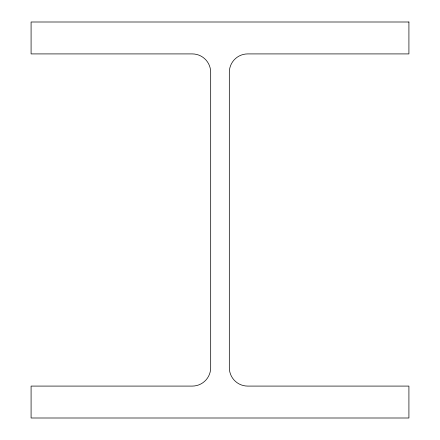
<?xml version="1.0" encoding="UTF-8"?>
<svg xmlns="http://www.w3.org/2000/svg" width="440" height="440" viewBox="0 0 440 440"><rect width="100%" height="100%" fill="white"/><g stroke="black" fill="none" stroke-linecap="round" stroke-linejoin="round"><path stroke-width="0.66" d="M408.914 22L31.086 22L31.086 53.911L192.28 53.911A18.403 18.403 0 0 1 210.683 72.314L210.683 367.686A18.403 18.403 0 0 1 192.28 386.089L31.086 386.089L31.086 418L408.914 418L408.914 386.089L247.72 386.089A18.403 18.403 0 0 1 229.317 367.686L229.317 72.314A18.403 18.403 0 0 1 247.72 53.911L408.914 53.911L408.914 22"/></g></svg>
